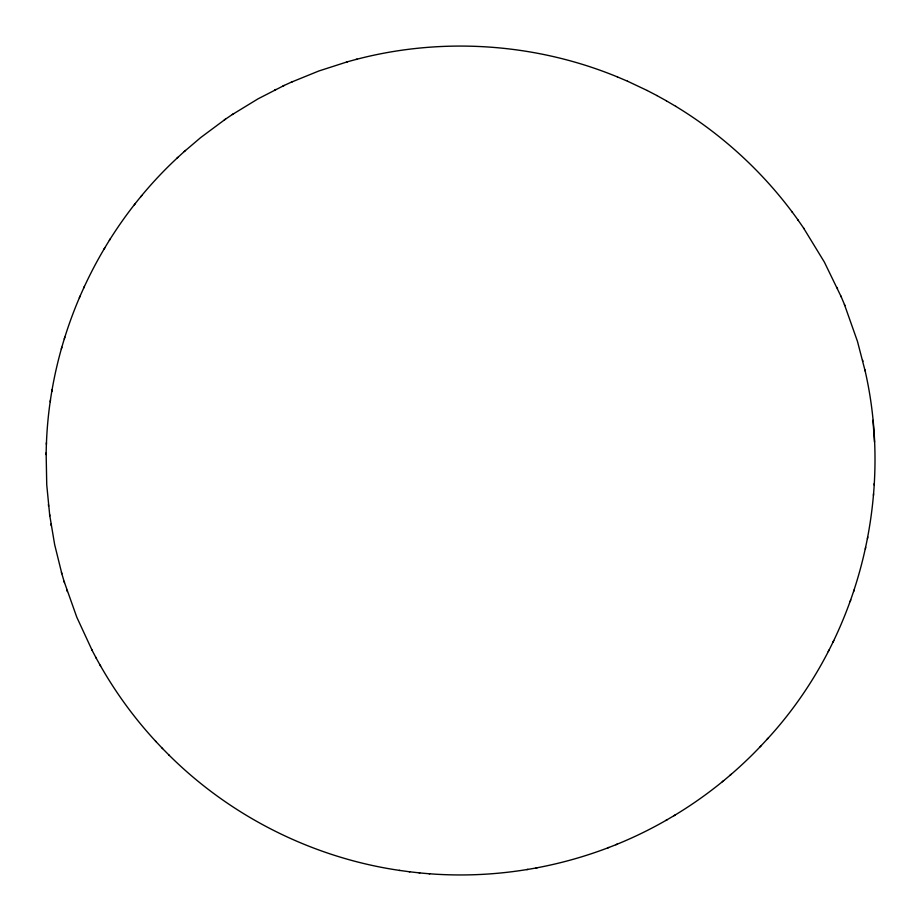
<?xml version="1.0" encoding="UTF-8"?>
<svg xmlns="http://www.w3.org/2000/svg" width="921" height="921" viewBox="0 0 921 921"><rect width="100%" height="100%" fill="white"/><g stroke="black" fill="none" stroke-linecap="round" stroke-linejoin="round"><path stroke-width="1.38" d="M46.131 452.821L46.741 484.745L49.78 515.933M46.395 444.406C50.102 336.28 98.582 230.63 178.041 157.226M46.096 454.56L46.418 442.644M767.009 739.402C857.175 641.73 894.89 499.09 864.831 369.609M873.453 495.44L873.568 493.794M874.179 485.045L874.294 483.398M50.229 401.729L50.517 399.956M51.852 391.494L52.14 389.71M867.444 538.716L867.812 537.024M865.349 549.066L865.705 547.35M64.286 338.94L64.827 337.178M61.316 348.99L61.857 347.24M853.617 591.57L854.228 589.866M850.164 601.574L850.774 599.87M79.333 297.736L80.092 296.055M83.604 288.123L84.375 286.443M832.941 642.179L833.781 640.532M828.232 651.596L829.073 649.961M109.357 240.358L110.324 238.815M103.9 249.28L104.856 247.737M140.775 196.795L141.892 195.448M134.293 204.83L135.41 203.472M673.93 815.73C706.073 796.446 735.591 772.754 761.333 745.503M760.124 746.827L768.229 738.066M184.258 151.562L200.686 137.574L225.553 119.085M176.82 158.343L185.466 150.445M729.812 775.447L731.17 774.331M722.294 781.768L723.63 780.663M232.334 114.538L258.064 98.823L284.186 85.434M224.298 119.949L233.589 113.674M419.101 872.843C504.673 881.639 592.825 862.747 667.265 819.632M665.895 820.45L675.323 814.901M274.631 90.062L275.874 89.464M291.381 82.153L318.816 70.998L347.585 61.742M282.954 86.01L292.59 81.578M607.595 847.942L608.919 847.424M615.792 844.707L617.151 844.177M356.001 59.462C442.011 36.828 535.251 43.057 617.473 76.95M346.48 62.041L357.072 59.163M526.8 869.585L527.929 869.389M536.08 867.962L537.254 867.755M409.177 871.738L419.792 872.924M429.013 873.707L429.75 873.799M168.934 755.013C231.01 816.766 313.186 857.877 399.852 870.449M399.254 870.38L409.822 871.807M617.381 76.904L627.512 81.221M675.657 106.306L675.807 106.376C723.848 135.571 765.846 174.645 798.369 220.51M627.466 81.175L647.233 90.511M647.21 90.511L656.915 95.565M656.846 95.542L666.447 100.85M666.332 100.803L675.807 106.376M95.738 657.237C112.178 687.734 132.428 716.193 155.994 741.601M162.096 748.105L169.395 755.473M155.465 741.071L162.591 748.6M791.979 211.749L792.44 212.383M803.549 228.017L824.364 262.082L841.299 296.988M797.885 219.843L804.056 228.707M64.067 581.335L76.788 617.185L92.169 650.433M100.078 665.066L100.619 666.056M91.593 649.386L96.291 658.262M837.085 287.467L837.523 288.48M844.43 304.517L857.463 341.38L865.13 370.944M840.861 295.952L844.891 305.576M66.888 590.188L67.302 591.535M49.573 514.332L54.661 544.633L61.857 573.748M61.419 572.344L64.493 582.705M862.586 360.076L862.885 361.389M48.387 504.547L48.606 506.182M50.977 524.026L51.185 525.603M872.981 420.275L874.524 442.115"/></g></svg>
